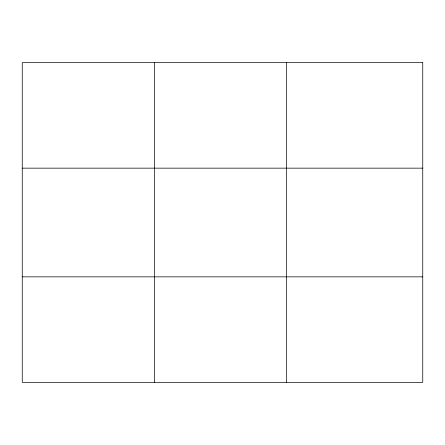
<?xml version="1.0" encoding="UTF-8"?>
<svg xmlns="http://www.w3.org/2000/svg" width="445" height="445" viewBox="0 0 445 445"><rect width="100%" height="100%" fill="white"/><g stroke="black" fill="none" stroke-linecap="round" stroke-linejoin="round"><path stroke-width="0.67" d="M154.415 382.333L154.415 62.667M286.58 382.333L286.58 62.667M22.25 168.154L422.75 168.154M22.25 276.846L422.75 276.846M422.75 62.667L422.75 382.333L22.25 382.333L22.25 62.667L422.75 62.667"/></g></svg>
